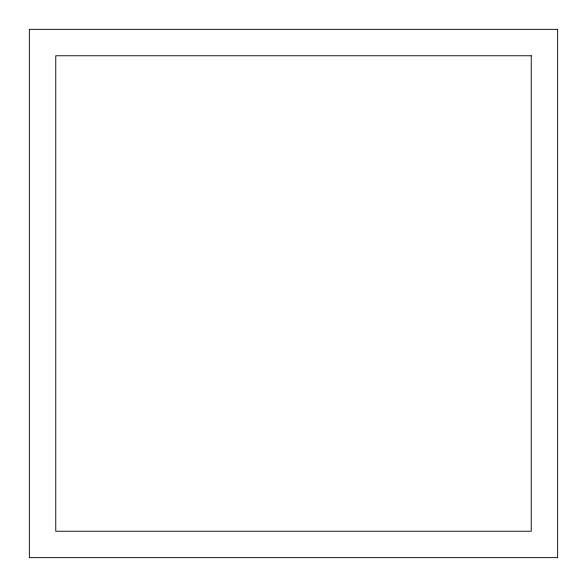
<?xml version="1.0" encoding="UTF-8"?>
<svg xmlns="http://www.w3.org/2000/svg" width="587" height="587" viewBox="0 0 587 587"><rect width="100%" height="100%" fill="white"/><g stroke="black" fill="none" stroke-linecap="round" stroke-linejoin="round"><path stroke-width="0.88" d="M557.65 29.35L29.35 29.35L29.35 557.65L557.65 557.65L557.65 29.35M531.235 55.765L55.765 55.765L55.765 531.235L531.235 531.235L531.235 55.765"/></g></svg>
